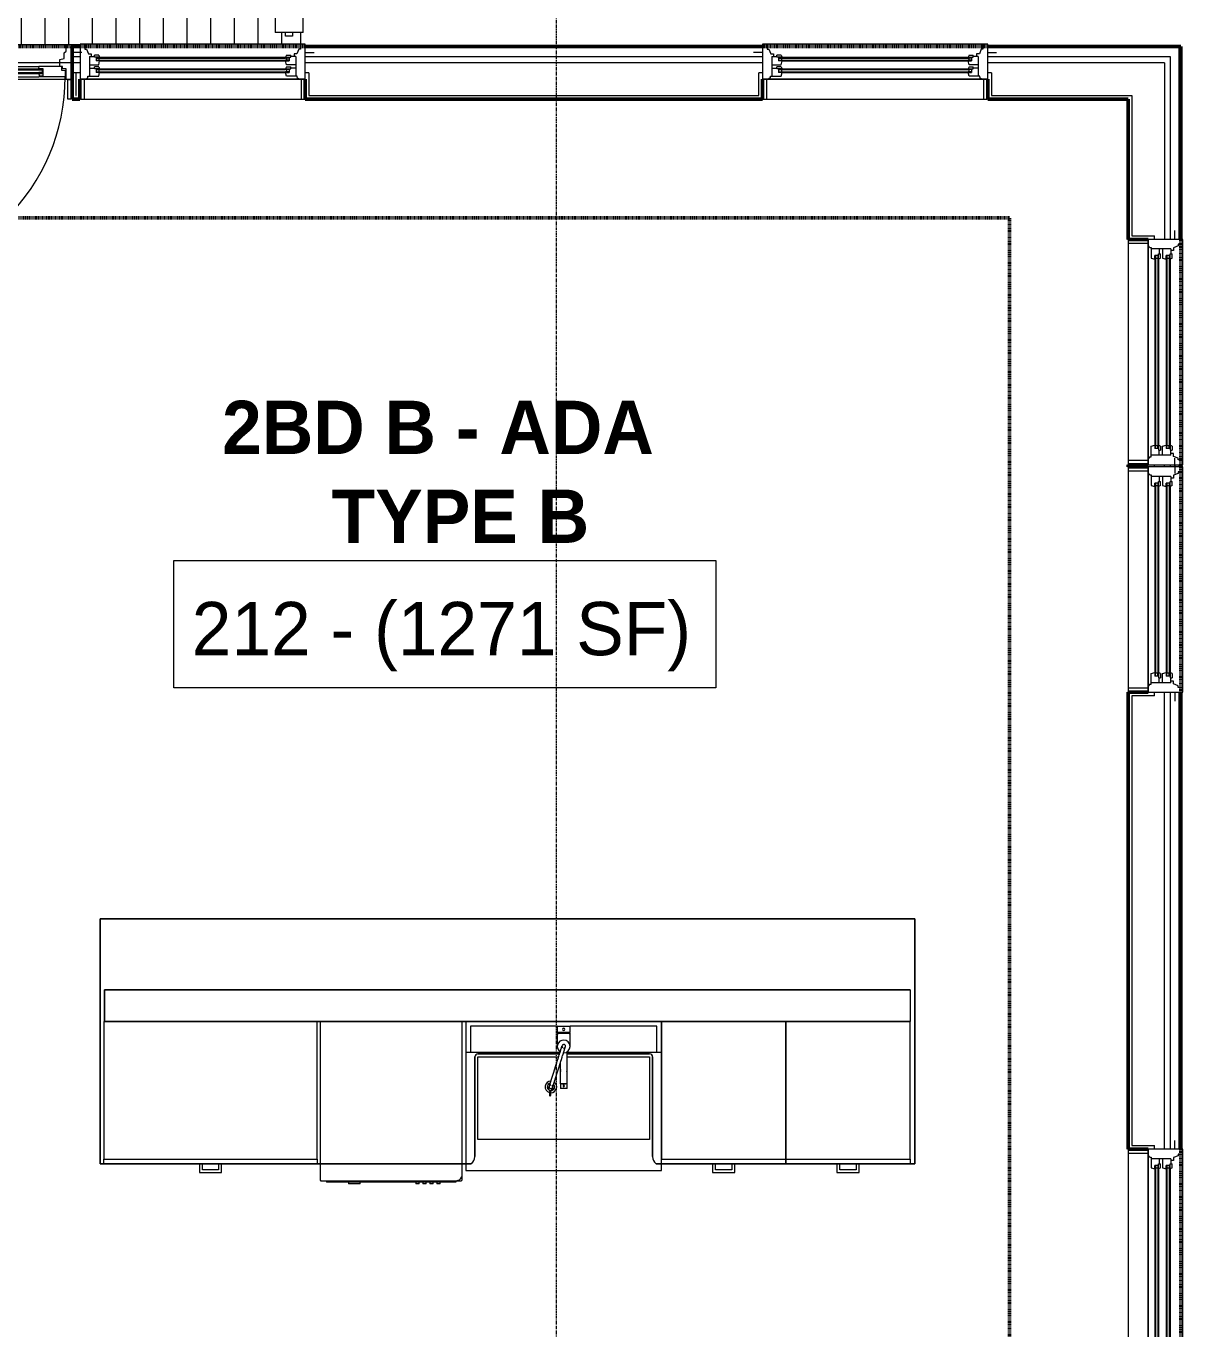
# Model space of a CAD drawing. Header units: inches. Extents: x -4235 to -464, y 9767 to 12344.
# Drawn here: x -2262.8 to -2067.5, y 11902.1 to 12122 of the extents above; entities that cross this region are included whole.
import ezdxf

# ---------------------------------------------------------------- set-up
doc = ezdxf.new("R2010")
doc.units = ezdxf.units.IN
doc.header["$MEASUREMENT"] = 0
doc.linetypes.add('Dash 1_16_', pattern=[0.125, 0.0625, -0.0625])
doc.linetypes.add('Grid Line 1_2_', pattern=[0.875, 0.5, -0.125, 0.125, -0.125])
for name, color, linetype, lineweight in [('0-1', 7, 'Continuous', 5), ('0-2', 10, 'Continuous', 9), ('A-AREA-IDEN', 2, 'Continuous', 9), ('A-DOOR-4', 31, 'Continuous', 9), ('A-DOOR-5', 31, 'Continuous', 20), ('A-DOOR-FRAM', 31, 'Continuous', 20), ('A-DOOR-FRAM-2', 31, 'Continuous', 9), ('A-DOOR-GLAZ', 31, 'Continuous', 9), ('A-FLOR-4', 192, 'Continuous', 9), ('A-FLOR-HRAL', 11, 'Continuous', 9), ('A-FLOR-PATT-1', 9, 'Continuous', 9), ('A-GLAZ-1', 151, 'Continuous', 9), ('A-GLAZ-2', 151, 'Continuous', 20), ('A-WALL', 113, 'Continuous', 13), ('A-WALL-3', 10, 'Continuous', 9), ('A-WALL-4', 254, 'Continuous', 9), ('A-WALL-6', 113, 'Continuous', 9), ('A-WALL-7', 113, 'Continuous', 50), ('C-PROP-LINE-1', 91, 'Dash 1_16_', 50), ('P-SANR-FIXT-1', 7, 'Continuous', 9), ('P-SANR-FIXT-2', 254, 'Continuous', 9), ('Q-CASE-1', 254, 'Continuous', 9), ('Q-CASE-2', 7, 'Continuous', 9), ('Q-CASE-4', 10, 'Continuous', 9), ('Q-SPCQ-1', 7, 'Continuous', 9), ('Q-SPCQ-2', 10, 'Continuous', 9), ('Q-SPCQ-3', 254, 'Continuous', 9), ('S-GRID-1', 1, 'Grid Line 1_2_', 9)]:
    doc.layers.add(name, color=color, linetype=linetype, lineweight=lineweight)
doc.styles.add('Century Gothic', font='ufonts.com_century-gothic.ttf', dxfattribs={"height": 9})
doc.styles.add('Century Gothic_B', font='GOTHICB.TTF', dxfattribs={"height": 9})

# ---------------------------------------------------------------- blocks, each defined once
blk = doc.blocks.new('Dishwasher_15404 - 34_ counter-V75-BACKGROUND - 2ND FLOOR')
at = {"layer": 'Q-SPCQ-1'}
for p, q in [((25.8, 24), (24, 24)), ((26.68, 24), (25.8, 24)), ((26.87, 22.93), (26.87, 23.8)), ((26.87, 0.2), (26.87, 22.93)), ((26.87, 22.91), (27.12, 22.91)), ((27.12, 22.91), (27.12, 1.09)), ((27.37, 20.28), (27.12, 20.28)), ((27.37, 20.28), (27.37, 19.69)), ((27.12, 19.69), (27.37, 19.69)), ((27.37, 19.1), (27.12, 19.1)), ((27.12, 18.51), (27.37, 18.51)), ((27.37, 17.92), (27.12, 17.92)), ((27.37, 19.1), (27.37, 18.51)), ((27.37, 17.92), (27.37, 17.33)), ((27.12, 17.33), (27.37, 17.33)), ((27.37, 16.74), (27.12, 16.74)), ((27.12, 16.15), (27.37, 16.15)), ((27.37, 16.74), (27.37, 16.15)), ((27.37, 6.79), (27.12, 6.79)), ((27.37, 6.79), (27.37, 5.81)), ((27.12, 4.82), (27.37, 4.82)), ((27.37, 5.81), (27.37, 4.82)), ((26.87, 1.09), (27.12, 1.09)), ((24, 0), (26.68, 0))]:
    blk.add_line(p, q, dxfattribs=at)
for centre, radius, start, end in [((25.8, 22.93), 1.07, 360, 90), ((26.68, 23.8), 0.197, 0, 90), ((26.68, 0.2), 0.197, 270, 360), ((26.68, 0.2), 0.197, 270, 345)]:
    blk.add_arc(centre, radius, start, end, dxfattribs=at)
at = {"layer": 'Q-SPCQ-2'}
blk.add_line((0, 24), (0, 0), dxfattribs=at)
blk.add_line((0, 24), (0, 0), dxfattribs=at)
blk.add_line((0, 24), (0, 0), dxfattribs=at)
blk.add_line((0, 24), (0, 0), dxfattribs=at)
at = {"layer": 'Q-SPCQ-3'}
for p, q in [((4.52, 24), (0, 24)), ((24, 24), (4.52, 24)), ((0, 0), (24, 0))]:
    blk.add_line(p, q, dxfattribs=at)
blk = doc.blocks.new('Vanity Cabinet-Double Door - 33_-V76-BACKGROUND - 2ND FLOOR')
at = {"layer": 'Q-CASE-1'}
for p, q in [((-15.76, 5.17), (-15.76, 4.52)), ((-15.76, 5.17), (-15.76, 4.52)), ((-15.76, 4.52), (-15.76, 0)), ((-15.76, 4.52), (-15.76, 0)), ((-15.01, 5.2), (-15.01, 0.75)), ((16.49, 0.75), (16.49, 5.16)), ((17.24, 0), (17.24, 5.2)), ((17.24, 0), (17.24, 5.2)), ((-15.01, 0.75), (-0.34, 0.75)), ((1.82, 0.75), (16.49, 0.75))]:
    blk.add_line(p, q, dxfattribs=at)
at = {"layer": 'Q-CASE-4'}
blk.add_line((-15.76, 0), (17.24, 0), dxfattribs=at)
blk.add_line((-15.76, 0), (17.24, 0), dxfattribs=at)
blk.add_line((-15.76, 0), (17.24, 0), dxfattribs=at)
blk = doc.blocks.new('Base Cabinet 3 Drawer 230 - Base Cabinet 3 Drawer 230 21_-V77-BACKGROUND - 2ND FLOOR')
at = {"layer": 'Q-CASE-1'}
for p, q in [((-9.76, 24), (11.24, 24)), ((-9.76, 23.25), (-9.76, 24)), ((11.24, 23.25), (-9.76, 23.25)), ((-9.76, 23.25), (-9.76, 0)), ((-0.64, 24), (-1.14, 24)), ((2.11, 24), (2.61, 24)), ((11.24, 24), (11.24, 23.25)), ((11.24, 4.52), (11.24, 23.25)), ((11.24, 0), (11.24, 4.52)), ((-9.76, 0), (11.24, 0))]:
    blk.add_line(p, q, dxfattribs=at)
at = {"layer": 'Q-CASE-2'}
for p, q in [((2.61, 25.5), (-1.14, 25.5)), ((-1.14, 25.5), (-1.14, 24)), ((-0.64, 24), (-0.64, 25)), ((-0.64, 25), (2.11, 25)), ((2.11, 25), (2.11, 24)), ((2.61, 24), (2.61, 25.5))]:
    blk.add_line(p, q, dxfattribs=at)
at = {"layer": 'Q-CASE-4'}
for p, q in [((-0.64, 24), (-1.14, 24)), ((-0.64, 24), (-1.14, 24)), ((2.11, 24), (2.61, 24)), ((2.11, 24), (2.61, 24))]:
    blk.add_line(p, q, dxfattribs=at)
blk = doc.blocks.new('Base Cabinet 3 Drawer 230 - Base Cabinet 3 Drawer 230 36_-2567960-BACKGROUND - 2ND FLOOR')
at = {"layer": 'Q-CASE-1'}
for p, q in [((-17.26, 24), (18.74, 24)), ((-17.26, 23.25), (-17.26, 24)), ((18.74, 23.25), (-17.26, 23.25)), ((-17.26, 23.25), (-17.26, 0)), ((-0.64, 24), (-1.14, 24)), ((2.11, 24), (2.61, 24)), ((18.74, 24), (18.74, 23.25)), ((18.74, 0), (18.74, 23.25)), ((-17.26, 0), (18.74, 0))]:
    blk.add_line(p, q, dxfattribs=at)
at = {"layer": 'Q-CASE-2'}
for p, q in [((2.61, 25.5), (-1.14, 25.5)), ((-1.14, 25.5), (-1.14, 24)), ((-0.64, 24), (-0.64, 25)), ((-0.64, 25), (2.11, 25)), ((2.11, 25), (2.11, 24)), ((2.61, 24), (2.61, 25.5))]:
    blk.add_line(p, q, dxfattribs=at)
at = {"layer": 'Q-CASE-4'}
for p, q in [((-0.64, 24), (-1.14, 24)), ((-0.64, 24), (-1.14, 24)), ((2.11, 24), (2.61, 24)), ((2.11, 24), (2.61, 24))]:
    blk.add_line(p, q, dxfattribs=at)
blk = doc.blocks.new('kitchen_faucet_14143 - kitchen_faucet_14143-V84-BACKGROUND - 2ND FLOOR')
at = {"layer": 'P-SANR-FIXT-1'}
for p, q in [((-7.58, 2.4), (-8.24, 2.4)), ((-8.24, 2.2), (-7.58, 2.2)), ((-7.23, 2.59), (-6.81, 2.46)), ((-6.99, 1.91), (-7.41, 2.04)), ((-6.3, 0.57), (-7.09, 0.57)), ((-7.09, -0.57), (-7.09, 0.57)), ((-2.83, 0.59), (-6.3, 0.59)), ((-6.3, 0.57), (-6.3, 0.59)), ((-6.3, 0.42), (-6.3, 0.5)), ((-6.3, 0.15), (-6.3, 0.4)), ((-6.3, 0.29), (-6.3, 0.15)), ((-6.3, 0.15), (-6.3, -0.15)), ((-6.3, -0.15), (-6.3, 0.15)), ((-3.97, 0.59), (-4.89, 0.59)), ((-0.9, 0.59), (-0.94, 0.59)), ((2.26, 1.08), (0, 1.08)), ((2.34, 1.02), (2.1, 1.02)), ((2.26, 1.08), (2.26, -1.08)), ((3.44, 1.08), (2.34, 1.08)), ((2.34, -1.08), (2.34, 1.08)), ((3.44, 1.08), (3.44, -1.08)), ((-7.09, -0.57), (-6.3, -0.57)), ((-6.3, -0.15), (-6.3, -0.29)), ((-6.3, -0.29), (-6.3, -0.15)), ((-6.3, -0.4), (-6.3, -0.3)), ((-6.3, -0.5), (-6.3, -0.42)), ((-6.3, -0.59), (-6.3, -0.51)), ((-6.3, -0.59), (-0.9, -0.59)), ((-4.89, -0.59), (-3.97, -0.59)), ((0, -1.08), (2.26, -1.08)), ((2.1, -1.02), (2.34, -1.02)), ((2.34, -1.08), (3.44, -1.08))]:
    blk.add_line(p, q, dxfattribs=at)
at = {"layer": 'P-SANR-FIXT-1', "flags": 128}
for points in [[(-6.52, 2.15), (-6.53, 2.23), (-6.56, 2.3), (-6.61, 2.36), (-6.67, 2.41), (-6.74, 2.44), (-6.82, 2.45), (-6.9, 2.44), (-6.97, 2.41), (-7.03, 2.36), (-7.08, 2.3), (-7.1, 2.23), (-7.11, 2.15)], [(-6.73, 2.43), (-6.73, 2.43), (-6.73, 2.43), (-6.73, 2.43), (-6.72, 2.43), (-6.72, 2.43), (-6.72, 2.43), (-6.71, 2.43), (-6.71, 2.43), (-6.7, 2.42), (-6.69, 2.42), (-6.68, 2.42), (-6.53, 2.37), (-6.52, 2.37), (-6.5, 2.36), (-6.48, 2.35), (-6.46, 2.35), (-6.44, 2.34), (-6.42, 2.33), (-6.39, 2.33), (-6.37, 2.32), (-6.34, 2.31), (-6.32, 2.3), (-6.29, 2.3), (-6.27, 2.29), (-6.24, 2.28), (-6.21, 2.27), (-6.18, 2.26), (-6.15, 2.25), (-6.12, 2.24), (-6.09, 2.23), (-6.06, 2.22), (-6.03, 2.21), (-5.99, 2.2), (-5.96, 2.19), (-5.92, 2.18), (-5.89, 2.17), (-5.85, 2.16), (-5.81, 2.14), (-5.78, 2.13), (-5.74, 2.12), (-5.7, 2.11), (-5.66, 2.1), (-5.62, 2.08), (-5.58, 2.07), (-5.53, 2.06), (-5.49, 2.04), (-5.45, 2.03), (-5.4, 2.01), (-5.36, 2), (-5.31, 1.99), (-5.27, 1.97), (-5.22, 1.96), (-5.17, 1.94), (-5.12, 1.93), (-5.07, 1.91), (-5.02, 1.9), (-4.97, 1.88), (-4.92, 1.86), (-4.87, 1.85), (-4.82, 1.83), (-4.77, 1.81), (-4.71, 1.8), (-4.66, 1.78), (-4.61, 1.76), (-4.55, 1.75), (-4.5, 1.73), (-4.44, 1.71), (-4.39, 1.69), (-4.33, 1.68), (-4.27, 1.66), (-4.22, 1.64), (-4.16, 1.62), (-4.1, 1.6), (-4.04, 1.59), (-3.99, 1.57), (-3.93, 1.55), (-3.87, 1.53), (-3.81, 1.51), (-3.75, 1.49), (-3.69, 1.47), (-3.63, 1.46), (-3.57, 1.44), (-3.51, 1.42), (-3.45, 1.4), (-3.39, 1.38), (-3.33, 1.36), (-3.27, 1.34), (-3.21, 1.32), (-3.15, 1.31), (-3.09, 1.29), (-3.03, 1.27), (-2.97, 1.25), (-2.92, 1.23), (-2.86, 1.21), (-2.8, 1.19), (-2.74, 1.17), (-2.68, 1.16), (-2.62, 1.14), (-2.56, 1.12), (-2.51, 1.1), (-1.88, 0.9), (-1.83, 0.89), (-1.78, 0.87), (-1.73, 0.85), (-1.67, 0.84), (-1.62, 0.82), (-1.4, 0.75), (-1.35, 0.74), (-1.3, 0.72), (-1.26, 0.71), (-1.21, 0.69), (-1.17, 0.68), (-1.12, 0.66), (-1.08, 0.65), (-1.04, 0.64), (-1, 0.62), (-0.96, 0.61), (-0.92, 0.6), (-0.88, 0.59), (-0.84, 0.57), (-0.8, 0.56), (-0.76, 0.55), (-0.73, 0.54), (-0.69, 0.53), (-0.66, 0.52), (-0.62, 0.51), (-0.59, 0.5), (-0.56, 0.49), (-0.52, 0.47), (-0.49, 0.47), (-0.46, 0.46), (-0.43, 0.45), (-0.4, 0.44), (-0.38, 0.43), (-0.35, 0.42), (-0.32, 0.41), (-0.3, 0.4), (-0.27, 0.4), (-0.25, 0.39), (-0.22, 0.38), (-0.2, 0.37), (-0.18, 0.37), (-0.16, 0.36), (-0.14, 0.35), (-0.12, 0.35), (-0.1, 0.34), (-0.08, 0.34), (-0.06, 0.33), (-0.05, 0.32), (-0.03, 0.32), (-0.02, 0.32), (0, 0.31), (0.01, 0.31), (0.02, 0.3), (0.03, 0.3), (0.04, 0.3), (0.05, 0.29), (0.06, 0.29), (0.07, 0.29), (0.08, 0.28), (0.09, 0.28), (0.09, 0.28), (0.1, 0.28), (0.1, 0.28), (0.11, 0.28), (0.11, 0.28), (0.11, 0.27), (0.11, 0.27), (0.11, 0.27)], [(-7.11, 2.15), (-7.1, 2.08), (-7.08, 2), (-7.03, 1.94), (-6.97, 1.9), (-6.9, 1.87), (-6.82, 1.86), (-6.74, 1.87), (-6.67, 1.9), (-6.61, 1.94), (-6.56, 2)], [(-6.91, 1.87), (-6.91, 1.87), (-6.91, 1.87), (-6.9, 1.87), (-6.9, 1.87), (-6.9, 1.87), (-6.89, 1.87), (-6.89, 1.86), (-6.88, 1.86), (-6.88, 1.86), (-6.87, 1.86), (-6.86, 1.86), (-6.71, 1.81), (-6.69, 1.8), (-6.68, 1.8), (-6.51, 1.75), (-6.49, 1.74), (-6.46, 1.73), (-6.43, 1.72), (-6.41, 1.71), (-6.38, 1.7), (-6.35, 1.69), (-6.32, 1.68), (-6.29, 1.67), (-6.26, 1.66), (-6.22, 1.65), (-6.19, 1.64), (-6.16, 1.63), (-6.12, 1.62), (-6.09, 1.61), (-6.05, 1.6), (-6.01, 1.59), (-5.98, 1.58), (-5.94, 1.56), (-5.9, 1.55), (-5.86, 1.54), (-5.82, 1.53), (-5.78, 1.51), (-5.74, 1.5), (-5.69, 1.49), (-5.65, 1.47), (-5.61, 1.46), (-5.56, 1.45), (-5.52, 1.43), (-5.47, 1.42), (-5.42, 1.4), (-5.38, 1.39), (-5.33, 1.37), (-5.28, 1.36), (-5.23, 1.34), (-5.18, 1.33), (-4.48, 1.1), (-4.42, 1.09), (-4.36, 1.07), (-4.31, 1.05), (-4.25, 1.03), (-4.19, 1.01), (-4.13, 0.99), (-4.07, 0.98), (-4.02, 0.96), (-3.96, 0.94), (-3.9, 0.92), (-3.84, 0.9), (-3.78, 0.88), (-3.72, 0.86), (-3.66, 0.85), (-3.6, 0.83), (-3.54, 0.81), (-3.48, 0.79), (-3.42, 0.77), (-3.36, 0.75), (-3.3, 0.73), (-3.24, 0.71), (-3.18, 0.69), (-3.12, 0.68), (-3.06, 0.66), (-3, 0.64), (-2.94, 0.62), (-2.88, 0.6), (-2.83, 0.58), (-2.77, 0.56), (-2.71, 0.55), (-2.65, 0.53), (-2.03, 0.33), (-1.98, 0.32), (-1.93, 0.3), (-1.88, 0.28), (-1.83, 0.27), (-1.78, 0.25), (-1.54, 0.18), (-1.49, 0.16), (-1.45, 0.15), (-1.4, 0.13), (-1.36, 0.12), (-1.31, 0.1), (-1.27, 0.09), (-1.23, 0.08), (-1.18, 0.06), (-1.14, 0.05), (-1.1, 0.04), (-1.06, 0.03), (-1.03, 0.01), (-0.99, 0), (-0.95, -0.01), (-0.91, -0.02), (-0.88, -0.03), (-0.84, -0.04), (-0.81, -0.05), (-0.77, -0.07), (-0.74, -0.08), (-0.71, -0.09), (-0.68, -0.1), (-0.65, -0.11), (-0.62, -0.11), (-0.59, -0.12), (-0.56, -0.13), (-0.53, -0.14), (-0.51, -0.15), (-0.48, -0.16), (-0.45, -0.17), (-0.43, -0.17), (-0.41, -0.18), (-0.38, -0.19), (-0.36, -0.2), (-0.34, -0.2), (-0.32, -0.21), (-0.3, -0.21), (-0.28, -0.22), (-0.26, -0.23), (-0.25, -0.23), (-0.23, -0.24), (-0.21, -0.24), (-0.2, -0.25), (-0.18, -0.25), (-0.17, -0.26), (-0.16, -0.26), (-0.15, -0.26), (-0.14, -0.27), (-0.13, -0.27), (-0.12, -0.27), (-0.11, -0.28), (-0.1, -0.28), (-0.09, -0.28), (-0.09, -0.28), (-0.08, -0.28), (-0.08, -0.29), (-0.07, -0.29), (-0.07, -0.29), (-0.07, -0.29), (-0.07, -0.29), (-0.06, -0.29)], [(-0.27, 0.02), (-0.27, -0.06), (-0.24, -0.13), (-0.2, -0.2), (-0.15, -0.25), (-0.08, -0.28), (0, -0.3), (0.08, -0.3), (0.15, -0.28), (0.21, -0.23), (0.27, -0.18)], [(0.27, -0.18), (0.3, -0.11), (0.32, -0.03), (0.31, 0.04), (0.29, 0.12), (0.25, 0.18), (0.19, 0.23), (0.13, 0.27), (0.05, 0.29), (-0.03, 0.28), (-0.1, 0.26), (-0.17, 0.22), (-0.22, 0.16)]]:
    blk.add_lwpolyline(points, dxfattribs=at)
at = {"layer": 'P-SANR-FIXT-1'}
for centre, radius, start, end in [((-6.83, 2.16), 0.984, 176.3754, 180), ((-6.83, 2.16), 0.984, 0, 165), ((-6.83, 2.16), 0.63, 10.3084, 180), ((-6.83, 2.16), 0.591, 132.8835, 180), ((-6.83, 2.16), 0.591, 14.7648, 132.8835), ((-6.83, 2.16), 0.984, 180, 325.3711), ((-6.83, 2.16), 0.63, 180, 315), ((-6.83, 2.16), 0.591, 180, 191.3603), ((-6.83, 2.16), 0.591, 191.3603, 312.7731), ((-6.69, 0), 0.118, 0, 180), ((-6.69, 0), 0.118, 180, 360), ((0, 0), 1.08, 177.6189, 180), ((0, 0), 1.08, 180, 360), ((0, 0), 1.08, 0, 147.4712), ((2.88, 0), 0.197, 360, 180), ((2.88, 0), 0.197, 180, 360)]:
    blk.add_arc(centre, radius, start, end, dxfattribs=at)
for centre, major_axis, ratio, start_param, end_param in [((-8.24, 2.3), (0, 0.0984), 0.984808, 4.712389, 7.853982), ((-8.24, 2.3), (0, 0.0984), 0.984808, 1.570796, 4.712389), ((-3.97, 0), (0, 0.591), 0.906308, 6.021386, 6.806784), ((-3.97, 0), (0, 0.591), 0.906308, 2.617994, 3.403392)]:
    blk.add_ellipse(centre, major_axis=major_axis, ratio=ratio, start_param=start_param, end_param=end_param, dxfattribs=at)
blk = doc.blocks.new('Stainless Steel Farmhous Kitchen Sink - Stainless Steel Farmhous Kitchen Sink-V85-BACKGROUND - 2ND FLOOR')
at = {"layer": 'P-SANR-FIXT-1'}
for p, q in [((-33, 22.2), (-33, 21.04)), ((0, 22.2), (-33, 22.2)), ((0, 21.04), (0, 22.2)), ((-31, 3), (-31, 16.96)), ((-31, 16.96), (-2, 16.96)), ((-2, 16.96), (-2, 3)), ((-17.08, 3), (-31, 3)), ((-2, 3), (-15.65, 3))]:
    blk.add_line(p, q, dxfattribs=at)
at = {"layer": 'P-SANR-FIXT-2'}
for p, q in [((-33, 21.04), (-33, 2.25)), ((0, 2.25), (0, 21.04)), ((-33, 2.25), (-17.09, 2.25)), ((-15.89, 2.25), (0, 2.25))]:
    blk.add_line(p, q, dxfattribs=at)
blk = doc.blocks.new('Base Cabinet 3 Drawer 230 - Base Cabinet 3 Drawer 230 21_-V58-BACKGROUND - 2ND FLOOR')
at = {"layer": 'Q-CASE-1'}
for p, q in [((-9.76, 24), (11.24, 24)), ((-9.76, 23.25), (-9.76, 24)), ((11.24, 23.25), (-9.76, 23.25)), ((-9.76, 23.25), (-9.76, 0)), ((-0.64, 24), (-1.14, 24)), ((2.11, 24), (2.61, 24)), ((11.24, 24), (11.24, 23.25)), ((11.24, 0), (11.24, 23.25)), ((-9.76, 0), (11.24, 0))]:
    blk.add_line(p, q, dxfattribs=at)
at = {"layer": 'Q-CASE-2'}
for p, q in [((2.61, 25.5), (-1.14, 25.5)), ((-1.14, 25.5), (-1.14, 24)), ((-0.64, 24), (-0.64, 25)), ((-0.64, 25), (2.11, 25)), ((2.11, 25), (2.11, 24)), ((2.61, 24), (2.61, 25.5))]:
    blk.add_line(p, q, dxfattribs=at)
at = {"layer": 'Q-CASE-4'}
for p, q in [((-0.64, 24), (-1.14, 24)), ((-0.64, 24), (-1.14, 24)), ((2.11, 24), (2.61, 24)), ((2.11, 24), (2.61, 24))]:
    blk.add_line(p, q, dxfattribs=at)
blk = doc.blocks.new('CTR - 1st Phase - Unit Layouts_rvt-1-BACKGROUND - 2ND FLOOR')
at = {"layer": 'A-WALL-3'}
for p, q in [((-2113.58, 11959.33), (-2249.58, 11959.33)), ((-2249.58, 11953.95), (-2249.58, 11959.33)), ((-2113.58, 11959.33), (-2113.58, 11953.95)), ((-2249.58, 11953.95), (-2213.21, 11953.95)), ((-2213.21, 11953.95), (-2189.21, 11953.95)), ((-2189.21, 11953.95), (-2188.58, 11953.95)), ((-2188.58, 11953.95), (-2155.58, 11953.95)), ((-2155.58, 11953.95), (-2113.58, 11953.95))]:
    blk.add_line(p, q, dxfattribs=at)
at = {"layer": 'A-WALL-4'}
for p, q in [((-2249.58, 11959.33), (-2113.58, 11959.33)), ((-2249.58, 11959.33), (-2249.58, 11953.95)), ((-2113.58, 11959.33), (-2113.58, 11953.95)), ((-2113.58, 11953.95), (-2249.58, 11953.95))]:
    blk.add_line(p, q, dxfattribs=at)
at = {"layer": 'A-WALL-6'}
for p, q in [((-2112.8, 11971.33), (-2250.33, 11971.33)), ((-2250.33, 11971.33), (-2250.33, 11929.95)), ((-2250.33, 11929.95), (-2250.33, 11971.33)), ((-2250.33, 11971.33), (-2112.8, 11971.33)), ((-2112.8, 11929.95), (-2112.8, 11971.33)), ((-2112.8, 11971.33), (-2112.8, 11929.95)), ((-2187.08, 11931.15), (-2187.08, 11948)), ((-2187.08, 11948), (-2187.08, 11931.15)), ((-2186.58, 11948.5), (-2172.78, 11948.5)), ((-2172.78, 11948.5), (-2186.58, 11948.5)), ((-2171.5, 11948.5), (-2157.58, 11948.5)), ((-2157.58, 11948.5), (-2171.5, 11948.5)), ((-2157.08, 11948), (-2157.08, 11931.15)), ((-2157.08, 11931.15), (-2157.08, 11948)), ((-2250.33, 11929.95), (-2187.68, 11929.95)), ((-2187.68, 11929.95), (-2250.33, 11929.95)), ((-2156.49, 11929.95), (-2112.8, 11929.95)), ((-2112.8, 11929.95), (-2156.49, 11929.95))]:
    blk.add_line(p, q, dxfattribs=at)
for centre, radius, start, end in [((-2186.58, 11948), 0.5, 90, 180), ((-2186.58, 11948), 0.5, 90, 180), ((-2157.58, 11948), 0.5, 360, 90), ((-2157.58, 11948), 0.5, 0, 90), ((-2188.58, 11931.15), 1.5, 307.2198, 0), ((-2188.58, 11931.15), 1.5, 307.2198, 360), ((-2155.58, 11931.15), 1.5, 180, 232.7802), ((-2155.58, 11931.15), 1.5, 180, 232.7802)]:
    blk.add_arc(centre, radius, start, end, dxfattribs=at)
at = {"layer": '0-2'}
for name, p, rotation in [('Base Cabinet 3 Drawer 230 - Base Cabinet 3 Drawer 230 36_-2567960-BACKGROUND - 2ND FLOOR', (-2230.97, 11953.95), 180), ('Dishwasher_15404 - 34_ counter-V75-BACKGROUND - 2ND FLOOR', (-2213.21, 11953.95), 269.9999999998328), ('Vanity Cabinet-Double Door - 33_-V76-BACKGROUND - 2ND FLOOR', (-2171.35, 11953.95), 180), ('Base Cabinet 3 Drawer 230 - Base Cabinet 3 Drawer 230 21_-V77-BACKGROUND - 2ND FLOOR', (-2144.35, 11953.95), 180), ('Base Cabinet 3 Drawer 230 - Base Cabinet 3 Drawer 230 21_-V58-BACKGROUND - 2ND FLOOR', (-2123.35, 11953.95), 180), ('kitchen_faucet_14143 - kitchen_faucet_14143-V84-BACKGROUND - 2ND FLOOR', (-2172.08, 11949.76), 89.99999999997046), ('Stainless Steel Farmhous Kitchen Sink - Stainless Steel Farmhous Kitchen Sink-V85-BACKGROUND - 2ND FLOOR', (-2188.58, 11951), 180)]:
    blk.add_blockref(name, p, dxfattribs=dict(at, rotation=rotation))
blk = doc.blocks.new('Door-Inswing-Andersen-400_Series-Single - 3_ 0-1_8_ x custom height - 2ND FLOOR-2895725-BACKGROUND - 2ND FLOOR')
at = {"layer": 'A-DOOR-4'}
blk.add_line((16.87, 0.66), (16.87, 34.41), dxfattribs=at)
blk.add_arc((16.87, 0.66), 33.75, 90, 180, dxfattribs=at)
at = {"layer": 'A-DOOR-5'}
for p, q in [((-16.87, -0.41), (-16.87, 0.66)), ((-16.87, 0.66), (-12.44, 0.66)), ((-13.19, 0.66), (-13.19, -0.66)), ((-13.19, 0.66), (-13.19, 0.59)), ((-13.19, 0.59), (-12.67, 0.59)), ((-12.44, 0.09), (-13.19, 0.09)), ((-12.67, 0.59), (-12.47, 0.34)), ((-12.47, 0.34), (-12.44, 0.16)), ((12.44, 0.66), (-12.44, 0.66)), ((-12.44, 0.16), (-12.44, 0.09)), ((16.87, 0.66), (12.44, 0.66)), ((12.47, 0.34), (12.44, 0.16)), ((12.44, 0.16), (12.44, 0.09)), ((12.44, 0.09), (13.19, 0.09)), ((12.67, 0.59), (12.47, 0.34)), ((13.19, 0.59), (12.67, 0.59)), ((13.19, 0.66), (13.19, -0.66)), ((13.19, 0.66), (13.19, 0.59)), ((16.87, -0.41), (16.87, 0.66)), ((-16.26, -0.42), (-16.87, -0.41)), ((-16.26, -1.06), (-16.26, -0.42)), ((-16.26, -1.06), (-12.44, -1.06)), ((-13.19, -0.66), (-12.44, -0.66)), ((-12.44, -0.75), (-12.47, -1.06)), ((-12.44, -0.66), (-12.44, -0.75)), ((12.44, -1.06), (-12.44, -1.06)), ((12.44, -0.66), (12.44, -0.75)), ((13.19, -0.66), (12.44, -0.66)), ((12.44, -0.75), (12.47, -1.06)), ((16.26, -1.06), (12.44, -1.06)), ((16.26, -0.42), (16.87, -0.41)), ((16.26, -1.06), (16.26, -0.42))]:
    blk.add_line(p, q, dxfattribs=at)
at = {"layer": 'A-DOOR-FRAM'}
for p, q in [((-18.06, -4.75), (-18.06, 1.12)), ((-18.06, 1.12), (-17.03, 1.12)), ((-17.69, 1.12), (-18.06, 1.12)), ((-18.06, 1.12), (-17.94, 1.12)), ((-18.06, -4.44), (-18.06, 1.12)), ((-17.31, 1.12), (17.31, 1.12)), ((-17.03, 1.12), (-17.03, -0.66)), ((17.03, 1.12), (17.03, -0.66)), ((18.06, 1.12), (17.03, 1.12)), ((17.94, 1.12), (18.06, 1.12)), ((18.06, -4.75), (18.06, 1.12)), ((18.06, 1.12), (18.06, -4.44)), ((-17.03, -0.66), (-16.45, -0.66)), ((-16.45, -0.66), (-16.45, -1.09)), ((-16.45, -1.09), (-16, -1.09)), ((-16, -1.09), (-16, -2.23)), ((16.45, -1.09), (16, -1.09)), ((16, -1.09), (16, -2.23)), ((16.45, -0.66), (16.45, -1.09)), ((17.03, -0.66), (16.45, -0.66)), ((-19.69, -3.44), (-18.06, -3.44)), ((-16.69, -3.39), (-17.03, -3.63)), ((-17.03, -3.63), (-17.03, -4.75)), ((-16, -2.23), (-16.69, -2.39)), ((-16.69, -2.39), (-16.69, -3.39)), ((16, -2.23), (16.69, -2.39)), ((16.69, -2.39), (16.69, -3.39)), ((16.69, -3.39), (17.03, -3.63)), ((17.03, -3.63), (17.03, -4.75)), ((19.69, -3.44), (18.06, -3.44)), ((-18.06, -4.8), (-18.06, -4.44)), ((-18.06, -4.75), (-17.03, -4.75)), ((18.06, -4.75), (17.03, -4.75)), ((18.06, -4.44), (18.06, -4.8))]:
    blk.add_line(p, q, dxfattribs=at)
at = {"layer": 'A-DOOR-FRAM-2'}
for p, q in [((-17.94, 4.44), (-17.31, 4.44)), ((-17.94, 1.12), (-17.94, 4.44)), ((-17.31, 4.44), (-17.31, 1.12)), ((17.31, 4.44), (17.94, 4.44)), ((17.31, 1.12), (17.31, 4.44)), ((17.94, 4.44), (17.94, 1.12)), ((-17.31, 1.12), (-17.94, 1.12)), ((17.94, 1.12), (17.31, 1.12))]:
    blk.add_line(p, q, dxfattribs=at)
at = {"layer": 'A-DOOR-GLAZ'}
for p, q in [((12.44, 0.09), (-12.44, 0.09)), ((-13.19, -0.06), (-12.44, -0.06)), ((-12.44, -0.5), (-13.19, -0.5)), ((-12.98, -0.5), (-12.98, -0.06)), ((12.44, -0.06), (-12.44, -0.06)), ((12.44, -0.5), (-12.44, -0.5)), ((12.44, -0.66), (-12.44, -0.66)), ((13.19, -0.06), (12.44, -0.06)), ((12.44, -0.5), (13.19, -0.5)), ((12.98, -0.5), (12.98, -0.06))]:
    blk.add_line(p, q, dxfattribs=at)
blk = doc.blocks.new('Window-Double_Hung-Andersen-400_Series-Tilt_Wash - DOUBLE HUNG - REVERSE COTTAGE - 2ND FLOOR-2888385-BACKGROUND - 2ND FLOOR')
at = {"layer": 'A-GLAZ-1'}
for p, q in [((-16.29, 2.5), (-15.7, 2.5)), ((-15.82, 2.5), (-15.82, 2.12)), ((-15.7, 2.63), (15.7, 2.63)), ((-15.7, 2.5), (15.7, 2.5)), ((16.29, 2.5), (15.7, 2.5)), ((15.82, 2.5), (15.82, 2.12)), ((-16.29, 2.12), (-15.7, 2.12)), ((-16.29, 0.56), (-15.7, 0.56)), ((-16.29, 0.19), (-15.7, 0.19)), ((-15.82, 0.56), (-15.82, 0.19)), ((-15.7, 2.12), (15.7, 2.12)), ((-15.7, 2), (15.7, 2)), ((-15.7, 0.69), (15.7, 0.69)), ((-15.7, 0.56), (15.7, 0.56)), ((-15.7, 0.19), (15.7, 0.19)), ((-15.7, 0.06), (15.7, 0.06)), ((16.29, 2.12), (15.7, 2.12)), ((16.29, 0.56), (15.7, 0.56)), ((16.29, 0.19), (15.7, 0.19)), ((15.82, 0.56), (15.82, 0.19)), ((18.95, -1.06), (-18.95, -1.06)), ((-18.95, -1.06), (-18.95, -4.44)), ((-18.32, -1.06), (-18.32, -4.44)), ((18.32, -1.06), (18.32, -4.44)), ((18.95, -4.44), (18.95, -1.06)), ((-19.01, -3.94), (-19.01, -2.44)), ((-19.01, -2.44), (-18.95, -2.44)), ((-18.95, -3.94), (-19.01, -3.94)), ((18.95, -2.44), (19.01, -2.44)), ((19.01, -3.94), (18.95, -3.94)), ((19.01, -2.44), (19.01, -3.94)), ((-18.95, -4.44), (18.95, -4.44))]:
    blk.add_line(p, q, dxfattribs=at)
at = {"layer": 'A-GLAZ-2'}
for p, q in [((19.01, 4.81), (-19.01, 4.81)), ((-19.01, 4.81), (-19.01, -1.06)), ((-18.2, 4.81), (-18.2, 4)), ((18.2, 4.81), (18.2, 4)), ((19.01, -1.06), (19.01, 4.81)), ((-19.01, 3.44), (-20.51, 3.44)), ((-18.2, 4), (-17.92, 4)), ((-17.92, 4), (-17.61, 3.19)), ((-17.61, 3.19), (-17.14, 3.19)), ((-17.42, 2.75), (-16.57, 2.75)), ((-17.42, 2.75), (-17.42, -0.56)), ((-17.14, 3.19), (-17.14, 2.75)), ((-15.86, 2.97), (-16.57, 2.97)), ((-16.57, 2.63), (-16.57, 2.97)), ((-15.7, 2.63), (-16.57, 2.63)), ((-16.29, 2.63), (-16.29, 2)), ((-15.86, 2.97), (-15.7, 2.63)), ((15.86, 2.97), (15.7, 2.63)), ((15.7, 2.63), (16.57, 2.63)), ((15.86, 2.97), (16.57, 2.97)), ((16.29, 2.63), (16.29, 2)), ((16.57, 2.63), (16.57, 2.97)), ((17.42, 2.75), (16.57, 2.75)), ((17.14, 3.19), (17.14, 2.75)), ((17.61, 3.19), (17.14, 3.19)), ((17.42, 2.75), (17.42, -0.56)), ((17.92, 4), (17.61, 3.19)), ((18.2, 4), (17.92, 4)), ((19.01, 3.44), (20.51, 3.44)), ((-17.42, 1.37), (-15.86, 1.37)), ((-17.42, 0.81), (-16.57, 0.81)), ((-15.86, 1.03), (-16.57, 1.03)), ((-16.57, 0.69), (-16.57, 1.03)), ((-15.7, 0.69), (-16.57, 0.69)), ((-15.7, 2), (-16.29, 2)), ((-16.29, 0.69), (-16.29, 0.06)), ((-15.7, 0.06), (-16.29, 0.06)), ((-15.86, 1.37), (-15.7, 2)), ((-15.86, 1.03), (-15.7, 0.69)), ((-15.86, -0.56), (-15.7, 0.06)), ((15.7, 2), (16.29, 2)), ((15.86, 1.37), (15.7, 2)), ((15.86, 1.03), (15.7, 0.69)), ((15.7, 0.69), (16.57, 0.69)), ((15.7, 0.06), (16.29, 0.06)), ((15.86, -0.56), (15.7, 0.06)), ((17.42, 1.37), (15.86, 1.37)), ((15.86, 1.03), (16.57, 1.03)), ((16.29, 0.69), (16.29, 0.06)), ((16.57, 0.69), (16.57, 1.03)), ((17.42, 0.81), (16.57, 0.81)), ((-19.01, -1.06), (19.01, -1.06)), ((-17.67, -0.78), (-18, -1.06)), ((-17.67, -0.78), (-17.67, -0.56)), ((-17.67, -0.56), (-15.86, -0.56)), ((17.67, -0.56), (15.86, -0.56)), ((17.67, -0.78), (17.67, -0.56)), ((17.67, -0.78), (18, -1.06))]:
    blk.add_line(p, q, dxfattribs=at)
blk = doc.blocks.new('Railing - Baluster_01-2700443-BACKGROUND - 2ND FLOOR')
at = {"layer": 'A-FLOR-HRAL'}
for p, q in [((-0.59, 1.18), (0.59, 1.18)), ((-0.59, 0.59), (-0.59, 1.18)), ((0.59, 1.18), (0.59, 0.59))]:
    blk.add_line(p, q, dxfattribs=at)
blk = doc.blocks.new('Railing - Railing-2700260-BACKGROUND - 2ND FLOOR')
at = {"layer": 'A-FLOR-HRAL'}
for p, q in [((-2216.09, 12184.2), (-2330.14, 12184.2)), ((-2330.14, 12184.2), (-2330.14, 12120.95)), ((-2216.09, 12120.95), (-2216.09, 12184.2)), ((-2325.41, 12179.48), (-2220.81, 12179.48)), ((-2325.41, 12120.95), (-2325.41, 12179.48)), ((-2220.81, 12179.48), (-2220.81, 12120.95)), ((-2329.66, 12120.95), (-2330.14, 12120.95)), ((-2325.88, 12120.95), (-2329.66, 12120.95)), ((-2325.41, 12120.95), (-2325.88, 12120.95)), ((-2220.34, 12120.95), (-2220.81, 12120.95)), ((-2216.56, 12120.95), (-2220.34, 12120.95)), ((-2216.09, 12120.95), (-2216.56, 12120.95))]:
    blk.add_line(p, q, dxfattribs=at)
for points, knots in [([(-2330.14, 12184.2), (-2330.14, 12184.2), (-2330.13, 12184.19), (-2330.1, 12184.17), (-2330.07, 12184.14), (-2330.05, 12184.11), (-2330.02, 12184.08), (-2329.99, 12184.06), (-2329.95, 12184.02), (-2329.91, 12183.97), (-2329.87, 12183.94), (-2329.83, 12183.9), (-2329.77, 12183.83), (-2329.71, 12183.77), (-2329.66, 12183.73)], [0, 0, 0, 0, 0.166667, 0.25, 0.333333, 0.416667, 0.458333, 0.5, 0.583333, 0.666667, 0.708333, 0.75, 0.833333, 1, 1, 1, 1]), ([(-2216.09, 12184.2), (-2216.09, 12184.2), (-2216.09, 12184.19), (-2216.12, 12184.17), (-2216.15, 12184.14), (-2216.18, 12184.11), (-2216.2, 12184.08), (-2216.23, 12184.06), (-2216.27, 12184.02), (-2216.31, 12183.97), (-2216.35, 12183.94), (-2216.39, 12183.9), (-2216.46, 12183.83), (-2216.52, 12183.77), (-2216.56, 12183.73)], [0, 0, 0, 0, 0.166667, 0.25, 0.333333, 0.416667, 0.458333, 0.5, 0.583333, 0.666667, 0.708333, 0.75, 0.833333, 1, 1, 1, 1]), ([(-2325.88, 12179.95), (-2325.84, 12179.91), (-2325.78, 12179.85), (-2325.7, 12179.77), (-2325.66, 12179.72), (-2325.62, 12179.69), (-2325.59, 12179.65), (-2325.56, 12179.62), (-2325.53, 12179.59), (-2325.5, 12179.57), (-2325.47, 12179.54), (-2325.45, 12179.51), (-2325.42, 12179.49), (-2325.41, 12179.48), (-2325.41, 12179.48)], [0, 0, 0, 0, 0.166667, 0.25, 0.333333, 0.375, 0.416667, 0.5, 0.541667, 0.583333, 0.666667, 0.75, 0.833333, 1, 1, 1, 1]), ([(-2220.34, 12179.95), (-2220.38, 12179.91), (-2220.44, 12179.85), (-2220.52, 12179.77), (-2220.57, 12179.72), (-2220.6, 12179.69), (-2220.63, 12179.65), (-2220.67, 12179.62), (-2220.69, 12179.59), (-2220.72, 12179.57), (-2220.75, 12179.54), (-2220.78, 12179.51), (-2220.8, 12179.49), (-2220.81, 12179.48), (-2220.81, 12179.48)], [0, 0, 0, 0, 0.166667, 0.25, 0.333333, 0.375, 0.416667, 0.5, 0.541667, 0.583333, 0.666667, 0.75, 0.833333, 1, 1, 1, 1])]:
    blk.add_open_spline(points, degree=3, knots=knots, dxfattribs=at)
at = {"rotation": 180}
blk.add_blockref('Railing - Baluster_01-2700443-BACKGROUND - 2ND FLOOR', (-2218.45, 12121.54), dxfattribs=at)
blk = doc.blocks.new('Family - ___-2835860-BACKGROUND - 2ND FLOOR')
at = {"layer": 'C-PROP-LINE-1'}
for p, q in [((-2067.92, 12118.59), (-2523.72, 12118.59)), ((-2067.92, 11247.39), (-2067.92, 12118.59))]:
    blk.add_line(p, q, dxfattribs=at)
blk = doc.blocks.new('Family - ___-2835903-BACKGROUND - 2ND FLOOR')
at = {"layer": 'C-PROP-LINE-1'}
for p, q in [((-2096.82, 12089.69), (-3831.82, 12089.69)), ((-2096.82, 11276.29), (-2096.82, 12089.69))]:
    blk.add_line(p, q, dxfattribs=at)
blk = doc.blocks.new('Family - ___-2835932-BACKGROUND - 2ND FLOOR')
at = {"layer": 'C-PROP-LINE-1'}
for p, q in [((-2067.92, 12118.59), (-3860.72, 12118.59)), ((-2067.92, 11247.39), (-2067.92, 12118.59))]:
    blk.add_line(p, q, dxfattribs=at)

msp = doc.modelspace()

# ---------------------------------------------------------------- hatches: boundary and pattern name
at = {"layer": 'A-FLOR-PATT-1'}
h = msp.add_hatch(dxfattribs=at)
h.set_pattern_fill('FP_5', color=256, style=0, pattern_type=2)
h.set_pattern_definition([(270, (-2991.646, 11076.839), (4, 2e-16), []), (0, (-2991.646, 11076.839), (8, 8), [4, -28]), (0, (-2987.646, 11060.839), (8, 8), [4, -28])])
h.paths.add_polyline_path([(-2325.76, 12118.95), (-2216.45, 12118.96), (-2216.45, 12120.95), (-2217.86, 12120.95), (-2217.86, 12120.36), (-2219.04, 12120.36), (-2219.04, 12120.95), (-2220.81, 12120.95), (-2220.85, 12179.48), (-2325.41, 12179.48), (-2325.43, 12120.95), (-2329.77, 12120.95), (-2329.77, 12118.95), (-2325.77, 12118.95)], flags=0)

# ---------------------------------------------------------------- linework, layer by layer
at = {"layer": 'A-AREA-IDEN', "flags": 128}
msp.add_lwpolyline([(-2237.87, 12031.81), (-2146.38, 12031.81), (-2146.38, 12010.31), (-2237.87, 12010.31)], close=True, dxfattribs=at)
at = {"layer": 'A-FLOR-4'}
for p, q in [((-2329.77, 12118.95), (-2253.74, 12118.95)), ((-2216.45, 12118.96), (-2216.45, 12120.95)), ((-2255.06, 12115.84), (-2291.19, 12115.84))]:
    msp.add_line(p, q, dxfattribs=at)
at = {"layer": 'A-WALL'}
for p, q in [((-2253.74, 12118.34), (-2255.06, 12118.34)), ((-2253.74, 12116.84), (-2255.06, 12116.84)), ((-2138.54, 12118.34), (-2215.71, 12118.34)), ((-2138.54, 12116.84), (-2215.71, 12116.84)), ((-2068.17, 12118.34), (-2100.51, 12118.34)), ((-2069.67, 12116.84), (-2100.51, 12116.84)), ((-2069.67, 12086), (-2069.67, 12116.84)), ((-2068.17, 12086), (-2068.17, 12118.34)), ((-2253.74, 12115.84), (-2255.06, 12115.84)), ((-2138.54, 12115.84), (-2215.71, 12115.84)), ((-2070.67, 12115.84), (-2100.51, 12115.84)), ((-2070.67, 12115.84), (-2070.67, 12086)), ((-2254.44, 12114.15), (-2255.06, 12114.15)), ((-2254.44, 12114.15), (-2254.44, 12110.34)), ((-2254.36, 12110.34), (-2254.36, 12114.15)), ((-2253.74, 12114.15), (-2254.36, 12114.15)), ((-2215.09, 12114.15), (-2215.71, 12114.15)), ((-2215.09, 12114.15), (-2215.09, 12110.34)), ((-2139.16, 12110.34), (-2139.16, 12114.15)), ((-2138.54, 12114.15), (-2139.16, 12114.15)), ((-2099.89, 12114.15), (-2100.51, 12114.15)), ((-2099.89, 12114.15), (-2099.89, 12110.34)), ((-2254.44, 12110.34), (-2254.36, 12110.34)), ((-2215.09, 12110.34), (-2139.16, 12110.34)), ((-2099.89, 12110.34), (-2076.17, 12110.34)), ((-2076.17, 12110.34), (-2076.17, 12086.63)), ((-2076.17, 12086.63), (-2072.36, 12086.63)), ((-2072.36, 12086), (-2072.36, 12086.63)), ((-2072.36, 12047.6), (-2072.36, 12047.98)), ((-2070.67, 12047.6), (-2070.67, 12047.98)), ((-2069.67, 12047.6), (-2069.67, 12047.98)), ((-2068.17, 12047.6), (-2068.17, 12047.98)), ((-2076.17, 12008.95), (-2076.17, 11933.03)), ((-2072.36, 12008.95), (-2076.17, 12008.95)), ((-2072.36, 12008.95), (-2072.36, 12009.58)), ((-2070.67, 11932.4), (-2070.67, 12009.58)), ((-2069.67, 11932.4), (-2069.67, 12009.58)), ((-2068.17, 11932.4), (-2068.17, 12009.58)), ((-2076.17, 11933.03), (-2072.36, 11933.03)), ((-2072.36, 11932.4), (-2072.36, 11933.03))]:
    msp.add_line(p, q, dxfattribs=at)
at = {"layer": 'A-WALL-6'}
for p, q in [((-2253.67, 12109.71), (-2253.74, 12109.71)), ((-2215.71, 12109.71), (-2215.77, 12109.71)), ((-2138.47, 12109.71), (-2138.54, 12109.71)), ((-2100.51, 12109.71), (-2100.57, 12109.71)), ((-2076.8, 12085.94), (-2076.8, 12086)), ((-2076.8, 12047.98), (-2076.8, 12048.04)), ((-2076.8, 12047.54), (-2076.8, 12047.6)), ((-2076.8, 12009.58), (-2076.8, 12009.64)), ((-2076.8, 11932.34), (-2076.8, 11932.4))]:
    msp.add_line(p, q, dxfattribs=at)
at = {"layer": 'A-WALL-7'}
for p, q in [((-2253.74, 12118.59), (-2255.06, 12118.59)), ((-2255.06, 12118.59), (-2255.06, 12109.71)), ((-2138.54, 12118.59), (-2215.71, 12118.59)), ((-2067.92, 12118.59), (-2100.51, 12118.59)), ((-2067.92, 12086), (-2067.92, 12118.59)), ((-2253.74, 12109.71), (-2253.74, 12113.09)), ((-2215.71, 12113.09), (-2215.71, 12109.71)), ((-2138.54, 12109.71), (-2138.54, 12113.09)), ((-2100.51, 12113.09), (-2100.51, 12109.71)), ((-2255.06, 12109.71), (-2253.74, 12109.71)), ((-2215.71, 12109.71), (-2138.54, 12109.71)), ((-2100.51, 12109.71), (-2076.8, 12109.71)), ((-2076.8, 12109.71), (-2076.8, 12086)), ((-2076.8, 12086), (-2073.42, 12086)), ((-2076.8, 12047.98), (-2076.8, 12047.6)), ((-2073.42, 12047.98), (-2076.8, 12047.98)), ((-2076.8, 12047.6), (-2073.42, 12047.6)), ((-2067.92, 12047.6), (-2067.92, 12047.98)), ((-2076.8, 12009.58), (-2076.8, 11932.4)), ((-2073.42, 12009.58), (-2076.8, 12009.58)), ((-2067.92, 11932.4), (-2067.92, 12009.58)), ((-2076.8, 11932.4), (-2073.42, 11932.4))]:
    msp.add_line(p, q, dxfattribs=at)
at = {"layer": 'S-GRID-1'}
msp.add_line((-2173.32, 9836.18), (-2173.32, 12294.59), dxfattribs=at)

# ---------------------------------------------------------------- block references
at = {"layer": '0-1'}
msp.add_blockref('CTR - 1st Phase - Unit Layouts_rvt-1-BACKGROUND - 2ND FLOOR', (0, 0), dxfattribs=at)
at = {"layer": 'A-DOOR-4', "rotation": 180}
msp.add_blockref('Door-Inswing-Andersen-400_Series-Single - 3_ 0-1_8_ x custom height - 2ND FLOOR-2895725-BACKGROUND - 2ND FLOOR', (-2273.12, 12114.15), dxfattribs=at)
at = {"layer": 'A-FLOR-HRAL'}
msp.add_blockref('Railing - Railing-2700260-BACKGROUND - 2ND FLOOR', (0, 0), dxfattribs=at)
at = {"layer": 'A-GLAZ-1'}
for p in [(-2234.72, 12114.15), (-2119.52, 12114.15)]:
    msp.add_blockref('Window-Double_Hung-Andersen-400_Series-Tilt_Wash - DOUBLE HUNG - REVERSE COTTAGE - 2ND FLOOR-2888385-BACKGROUND - 2ND FLOOR', p, dxfattribs=at)
at = {"layer": 'A-GLAZ-1', "rotation": 269.9999999999999}
for p in [(-2072.36, 12066.99), (-2072.36, 12028.59), (-2072.36, 11913.39)]:
    msp.add_blockref('Window-Double_Hung-Andersen-400_Series-Tilt_Wash - DOUBLE HUNG - REVERSE COTTAGE - 2ND FLOOR-2888385-BACKGROUND - 2ND FLOOR', p, dxfattribs=at)
at = {"layer": 'C-PROP-LINE-1'}
for name in ['Family - ___-2835860-BACKGROUND - 2ND FLOOR', 'Family - ___-2835932-BACKGROUND - 2ND FLOOR', 'Family - ___-2835903-BACKGROUND - 2ND FLOOR']:
    msp.add_blockref(name, (0, 0), dxfattribs=at)

# ---------------------------------------------------------------- texts
at = {"layer": 'A-AREA-IDEN', "char_height": 9, "attachment_point": 1}
for s, insert, width, style in [('2BD B - ADA', (-2229.75, 12058.78), 90.9, 'Century Gothic_B'), ('TYPE B', (-2211.25, 12043.78), 46.359, 'Century Gothic_B'), ('212 - (1271 SF)', (-2234.87, 12024.81), 103.323, 'Century Gothic')]:
    msp.add_mtext(s, dxfattribs=dict(at, insert=insert, width=width, style=style))

doc.saveas('drawing.dxf')
